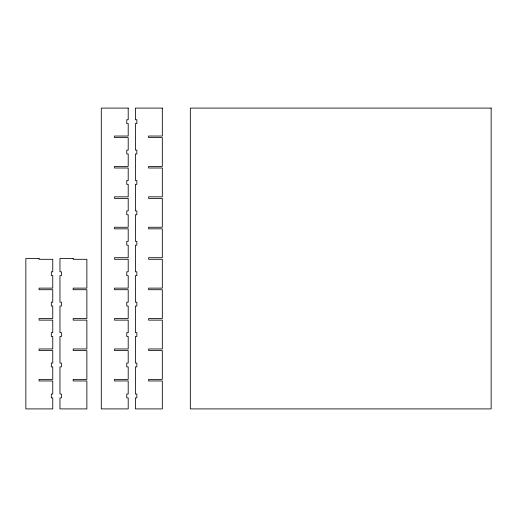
<?xml version="1.0" encoding="UTF-8"?>
<svg xmlns="http://www.w3.org/2000/svg" width="517" height="517" viewBox="0 0 517 517"><rect width="100%" height="100%" fill="white"/><g stroke="black" fill="none" stroke-linecap="round" stroke-linejoin="round"><path stroke-width="0.78" d="M128.203 108.092L101.293 108.092L101.293 408.908L128.203 408.908L128.203 397.857L126.762 397.857L126.762 394.012L128.203 394.012L128.203 380.964L114.509 380.964L114.509 379.381L128.203 379.381L128.203 366.883L126.762 366.883L126.762 363.037L128.203 363.037L128.203 350.545L114.509 350.545L114.509 348.962L128.203 348.962L128.203 336.464L126.762 336.464L126.762 332.625L128.203 332.625L128.203 320.126L114.509 320.126L114.509 318.543L128.203 318.543L128.203 306.051L126.762 306.051L126.762 302.206L128.203 302.206L128.203 289.707L114.509 289.707L114.509 288.124L128.203 288.124L128.203 275.632L126.762 275.632L126.762 271.787L128.203 271.787L128.203 259.295L114.509 259.295L114.509 257.705L128.203 257.705L128.203 245.174L126.762 245.174L126.762 241.336L128.203 241.336L128.203 228.837L114.509 228.837L114.509 227.254L128.203 227.254L128.203 214.762L126.762 214.762L126.762 210.917L128.203 210.917L128.203 198.425L114.509 198.425L114.509 196.835L128.203 196.835L128.203 184.343L126.762 184.343L126.762 180.498L128.203 180.498L128.203 168.006L114.509 168.006L114.509 166.416L128.203 166.416L128.203 153.963L126.762 153.963L126.762 150.117L128.203 150.117L128.203 137.619L114.509 137.619L114.509 136.036L128.203 136.036L128.203 123.576L126.762 123.576L126.762 119.737L128.203 119.737L128.203 108.092M162.319 108.092L135.409 108.092L135.409 119.737L136.85 119.737L136.85 123.576L135.409 123.576L135.409 150.117L136.85 150.117L136.85 153.963L135.409 153.963L135.409 180.498L136.85 180.498L136.85 184.343L135.409 184.343L135.409 210.917L136.85 210.917L136.85 214.762L135.409 214.762L135.409 241.336L136.85 241.336L136.85 245.174L135.409 245.174L135.409 271.787L136.85 271.787L136.85 275.632L135.409 275.632L135.409 302.206L136.85 302.206L136.85 306.051L135.409 306.051L135.409 332.625L136.85 332.625L136.85 336.464L135.409 336.464L135.409 363.037L136.85 363.037L136.85 366.883L135.409 366.883L135.409 394.012L136.85 394.012L136.85 397.857L135.409 397.857L135.409 408.908L162.319 408.908L162.319 380.964L148.625 380.964L148.625 379.381L162.319 379.381L162.319 350.545L148.625 350.545L148.625 348.962L162.319 348.962L162.319 320.126L148.625 320.126L148.625 318.543L162.319 318.543L162.319 289.707L148.625 289.707L148.625 288.124L162.319 288.124L162.319 259.295L148.625 259.295L148.625 257.705L162.319 257.705L162.319 228.837L148.625 228.837L148.625 227.254L162.319 227.254L162.319 198.425L148.625 198.425L148.625 196.835L162.319 196.835L162.319 168.006L148.625 168.006L148.625 166.416L162.319 166.416L162.319 137.619L148.625 137.619L148.625 136.036L162.319 136.036L162.319 108.092M491.15 108.092L190.334 108.092L190.334 408.908L491.15 408.908L491.15 108.092M39.066 258.5L25.85 258.5L25.85 408.908L52.76 408.908L52.76 397.857L51.319 397.857L51.319 394.012L52.76 394.012L52.76 380.964L39.066 380.964L39.066 379.381L52.76 379.381L52.76 366.883L51.319 366.883L51.319 363.037L52.76 363.037L52.76 350.545L39.066 350.545L39.066 348.962L52.76 348.962L52.76 336.464L51.319 336.464L51.319 332.625L52.76 332.625L52.76 320.126L39.066 320.126L39.066 318.543L52.76 318.543L52.76 306.051L51.319 306.051L51.319 302.206L52.76 302.206L52.76 289.707L39.066 289.707L39.066 288.124L52.76 288.124L52.76 275.632L51.319 275.632L51.319 271.787L52.76 271.787L52.76 259.295L39.066 259.295L39.066 258.5M73.181 258.5L59.966 258.5L59.966 271.787L61.407 271.787L61.407 275.632L59.966 275.632L59.966 302.206L61.407 302.206L61.407 306.051L59.966 306.051L59.966 332.625L61.407 332.625L61.407 336.464L59.966 336.464L59.966 363.037L61.407 363.037L61.407 366.883L59.966 366.883L59.966 394.012L61.407 394.012L61.407 397.857L59.966 397.857L59.966 408.908L86.875 408.908L86.875 380.964L73.181 380.964L73.181 379.381L86.875 379.381L86.875 350.545L73.181 350.545L73.181 348.962L86.875 348.962L86.875 320.126L73.181 320.126L73.181 318.543L86.875 318.543L86.875 289.707L73.181 289.707L73.181 288.124L86.875 288.124L86.875 259.295L73.181 259.295L73.181 258.5"/></g></svg>
